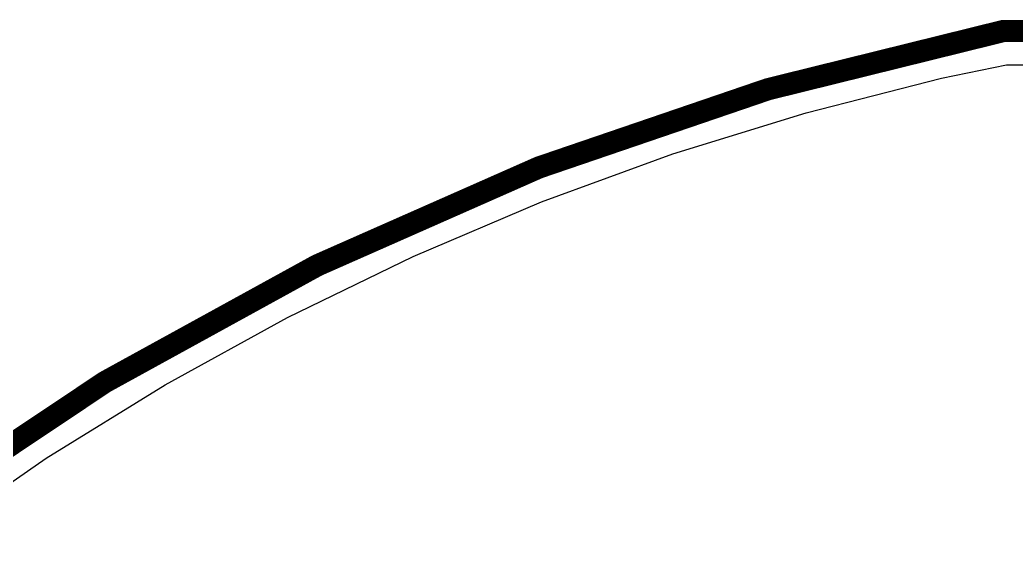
# Model space of a CAD drawing. Header units: inches. Extents: x -5 to 433, y -20 to 71.
# Drawn here: x 8.75 to 20.15, y 64.48 to 70.63 of the extents above; entities that cross this region are included whole.
import ezdxf

# ---------------------------------------------------------------- set-up
doc = ezdxf.new("R2010")
doc.units = ezdxf.units.IN
doc.layers.add('Board Outline', color=216, linetype='Continuous')
doc.layers.add('Top Layer', color=1, linetype='Continuous')

msp = doc.modelspace()

# ---------------------------------------------------------------- linework, layer by layer
at = {"layer": 'Board Outline'}
for points in [[(3.25, 61.298, 0.254, 0.254, -0.152792), (20, 70.5, 0.254, 0.254, 0)], [(20, 70.5, 0.254, 0.254, 0), (60, 70.5, 0.254, 0.254, 0)]]:
    msp.add_lwpolyline(points, format="xyseb", dxfattribs=at)
msp.add_lwpolyline([(19.936, 70.5, 0.127, 0.127, 1), (20.063, 70.5, 0.127, 0.127, 1)], format="xyseb", close=True, dxfattribs=at)
msp.add_lwpolyline([(19.936, 70.5, 0.127, 0.127, 1), (20.063, 70.5, 0.127, 0.127, 1)], format="xyseb", close=True, dxfattribs=at)
at = {"layer": 'Top Layer'}
for p, q in [((19.294, 69.961), (20.039, 70.112)), ((20.039, 70.112), (59.961, 70.112)), ((17.745, 69.566), (19.294, 69.961)), ((16.219, 69.094), (17.745, 69.566)), ((14.718, 68.545), (16.219, 69.094)), ((13.247, 67.921), (14.718, 68.545)), ((11.809, 67.223), (13.247, 67.921)), ((10.409, 66.453), (11.809, 67.223)), ((9.049, 65.614), (10.409, 66.453)), ((7.733, 64.707), (9.049, 65.614))]:
    msp.add_line(p, q, dxfattribs=at)

doc.saveas('drawing.dxf')
